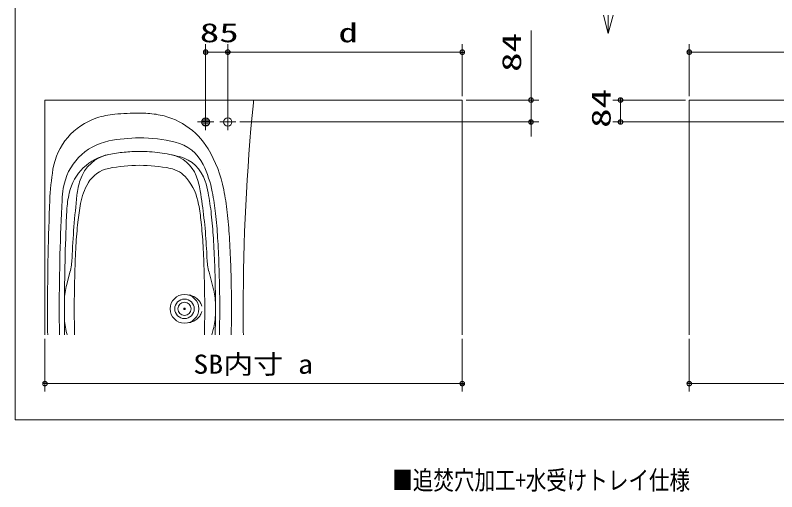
# Model space of a CAD drawing. Units: millimetres on the paper. Extents: x -305 to 305, y -152 to 152.
# Drawn here: x -43 to 54.3, y -62.1 to -1.2 of the extents above; entities that cross this region are included whole.
import ezdxf
from ezdxf.enums import TextEntityAlignment as Align

# ---------------------------------------------------------------- set-up
doc = ezdxf.new("R2010")
doc.units = ezdxf.units.MM
doc.linetypes.add('LONG_CHAIN', pattern=[21, 18, -1, 1, -1])
doc.linetypes.add('LONG_DOUBLE_CHAIN', pattern=[21.8, 18, -1, 0.6, -0.6, 0.6, -1])
doc.layers.add('0-1_RV', color=7, linetype='Continuous', lineweight=9)
doc.layers.add('0-2_0', color=7, linetype='Continuous', lineweight=9)
doc.styles.add('ＭＳ ゴシック', font='')
doc.styles.get('ＭＳ ゴシック').set_extended_font_data('MS Gothic')

# ---------------------------------------------------------------- blocks, each defined once
blk = doc.blocks.new('_DOTSMALL')
at = {"layer": '0-2_0'}
for p, q in [((0.0746, 0.1), (-0.0746, 0.1)), ((0.1223, -0.0248), (-0.1223, -0.0248))]:
    blk.add_line(p, q, dxfattribs=at)
for points in [[(0.125, 0), (0.124, 0.0157), (0.1211, 0.0311), (0.1162, 0.046), (0.1095, 0.0602), (0.1011, 0.0735), (0.0911, 0.0856), (0.0797, 0.0963), (0.067, 0.1055), (0.0532, 0.1131), (0.0386, 0.1189), (0.0234, 0.1228), (0.0078, 0.1248), (-0.0078, 0.1248), (-0.0234, 0.1228), (-0.0386, 0.1189), (-0.0532, 0.1131), (-0.067, 0.1055), (-0.0797, 0.0963), (-0.0911, 0.0856), (-0.1011, 0.0735), (-0.1095, 0.0602), (-0.1162, 0.046), (-0.1211, 0.0311), (-0.124, 0.0157), (-0.125, 0), (0, 0)], [(-0.125, 0), (-0.124, -0.0157), (-0.1211, -0.0311), (-0.1162, -0.046), (-0.1095, -0.0602), (-0.1011, -0.0735), (-0.0911, -0.0856), (-0.0797, -0.0963), (-0.067, -0.1055), (-0.0532, -0.1131), (-0.0386, -0.1189), (-0.0234, -0.1228), (-0.0078, -0.1248), (0.0078, -0.1248), (0.0234, -0.1228), (0.0386, -0.1189), (0.0532, -0.1131), (0.067, -0.1055), (0.0797, -0.0963), (0.0911, -0.0856), (0.1011, -0.0735), (0.1095, -0.0602), (0.1162, -0.046), (0.1211, -0.0311), (0.124, -0.0157), (0.125, 0), (0, 0)]]:
    blk.add_lwpolyline(points, close=True, dxfattribs=at)
blk = doc.blocks.new('_OPEN30')
at = {"layer": '0-2_0'}
blk.add_line((0, 0), (-1, 0), dxfattribs=at)
blk.add_lwpolyline([(-1, 0.2679), (0, 0), (-1, -0.2679)], dxfattribs=at)

msp = doc.modelspace()

# ---------------------------------------------------------------- linework, layer by layer
at = {"layer": '0-1_RV'}
for p, q in [((-43.041, 52.127), (-43.041, -52.936)), ((22.87, -12.079), (22.87, -3.211)), ((-18.712, -14.379), (-18.712, -4.954)), ((-15.878, -10.558), (-15.878, -4.954)), ((-15.878, -14.379), (-15.878, -4.954)), ((14.088, -11.579), (14.088, -4.954)), ((43.088, -11.579), (43.088, -4.954)), ((-18.712, -5.954), (-15.878, -5.954)), ((-15.878, -5.954), (14.088, -5.954)), ((43.088, -5.954), (73.055, -5.954)), ((-39.245, -12.079), (14.088, -12.079)), ((-39.245, -12.079), (-39.245, -42.079)), ((-12.612, -12.079), (-12.612, -12.414)), ((14.088, -12.079), (14.088, -42.079)), ((14.588, -12.079), (23.87, -12.079)), ((22.87, -12.079), (22.87, -14.879)), ((42.588, -12.079), (33.307, -12.079)), ((34.307, -14.879), (34.307, -12.079)), ((96.422, -12.079), (43.088, -12.079)), ((43.088, -12.079), (43.088, -42.079)), ((-18.326, -14.512), (-19.098, -14.512)), ((22.87, -14.399), (22.87, -16.719)), ((-18.181, -14.912), (-19.242, -14.912)), ((-18.205, -14.712), (-19.218, -14.712)), ((-18.233, -15.112), (-19.191, -15.112)), ((-18.401, -15.312), (-19.022, -15.312)), ((-14.345, -14.879), (23.87, -14.879)), ((71.522, -14.879), (33.307, -14.879)), ((-36.052, -34.053), (-36.468, -35.629)), ((-18.271, -34.053), (-17.733, -36.094)), ((-17.913, -42.079), (-17.733, -41.397)), ((-39.245, -42.579), (-39.245, -49.301)), ((-36.416, -42.079), (-36.468, -41.881)), ((14.088, -42.579), (14.088, -49.301)), ((43.088, -42.579), (43.088, -49.301)), ((14.088, -48.301), (-39.245, -48.301)), ((96.422, -48.301), (43.088, -48.301)), ((-43.041, -52.936), (100.948, -52.936))]:
    msp.add_line(p, q, dxfattribs=at)
at = {"layer": '0-1_RV', "linetype": 'LONG_CHAIN'}
for p, q in [((-18.712, -13.846), (-18.712, -15.912)), ((-15.878, -13.846), (-15.878, -15.912)), ((-19.745, -14.879), (-17.678, -14.879)), ((-16.912, -14.879), (-14.845, -14.879))]:
    msp.add_line(p, q, dxfattribs=at)
at = {"layer": '0-1_RV'}
for centre, radius in [((-18.712, -14.879), 0.533), ((-18.712, -14.879), 0.533), ((-15.878, -14.879), 0.533), ((-21.412, -38.746), 1.833), ((-21.412, -38.746), 1.25), ((-21.412, -38.746), 0.85), ((-21.412, -38.746), 0.1), ((-21.412, -38.746), 0.0833)]:
    msp.add_circle(centre, radius, dxfattribs=at)
for centre, radius, start, end in [((253.422, -38.746), 267.333, 174.34726, 180), ((-29.993, -22.265), 8.333, 108.46728, 170.71873), ((-29.465, -23.845), 10, 94.95444, 108.46728), ((-27.162, -50.412), 36.667, 89.99999, 94.95444), ((-27.162, -28.412), 14.667, 81.67971, 90), ((-26.39, -23.135), 9.333, 31.16034, 81.67971), ((-29.65, -24.493), 7.333, 101.32804, 171.15395), ((-27.162, -36.912), 20, 90.00001, 101.32804), ((-27.162, -36.912), 20, 76.84989, 89.99999), ((-23.825, -22.63), 5.333, 25.55599, 76.84989), ((-32.095, -26.585), 16, 11.00864, 31.16034), ((-29.805, -25.4), 6.5, 101.29342, 167.16152), ((-30.132, -23.766), 4.833, 101.30119, 162.46615), ((-23.97, -23.301), 4.333, 20.76615, 78.24482), ((-23.228, -23.819), 4.667, 17.32322, 75.13371), ((-27.162, -40.412), 20, 90.00001, 101.29342), ((-27.162, -40.412), 20, 78.7065, 89.99999), ((-32.095, -26.585), 14.5, 11.00864, 25.55599), ((-5.32, -26.297), 33.333, 170.71873, 177.6217), ((-30.295, -24.722), 4, 101.29342, 149.17082), ((-23.963, -24.395), 3.667, 39.15375, 78.7065), ((-16.512, -20.887), 0.333, 184.46931, 184.50491), ((-16.512, -20.887), 0.333, 184.46931, 184.50491), ((-25.539, -25.27), 9.667, 162.16474, 173.82697), ((-26.825, -26.688), 7.333, 10.07233, 38.92663), ((-29.268, -25.31), 10, 9.45382, 20.76615), ((-26.826, -26.714), 8, 149.65551, 169.86186), ((-32.096, -26.585), 13.956, 11.00864, 17.32322), ((-22.404, -25.62), 14.667, 171.15395, 176.99943), ((-23.465, -26.831), 13, 167.22256, 177.09528), ((79.775, -37.347), 115.67, 173.48916, 177.49565), ((-84.182, -34.454), 65.669, 3.31712, 9.45382), ((-51.073, -30.277), 33.289, 6.27211, 11.00864), ((-51.072, -30.277), 33.833, 6.27211, 11.00864), ((-51.072, -30.277), 35.333, 6.27211, 11.00864), ((294.422, -38.746), 333.333, 177.6217, 180), ((229.755, -38.746), 267.167, 177.01914, 180), ((229.755, -38.746), 266.5, 177.29578, 179.7797), ((-3.294, -30.987), 31.917, 169.74567, 174.03081), ((-51.029, -30.987), 31.917, 5.96919, 10.07234), ((-84.207, -33.918), 66.623, 3.62322, 6.27211), ((-84.206, -33.918), 67.167, 3.62322, 6.27211), ((-84.206, -33.918), 68.667, 3.62322, 6.27211), ((29.858, -34.454), 65.25, 174.03081, 176.68288), ((-84.182, -34.454), 65.25, 3.31712, 5.96919), ((-134.107, -37.078), 116.623, 1.91139, 3.62322), ((-134.106, -37.078), 117.167, 1.91139, 3.62322), ((-134.106, -37.078), 118.667, 1.91139, 3.62323), ((79.775, -37.347), 115.25, 176.68288, 178.39679), ((-134.098, -37.347), 115.25, 1.60321, 3.31712), ((-134.093, -37.377), 115.667, 2.51885, 3.35194), ((-44.11, -31.929), 8.333, 345.23097, 357.49565), ((-10.213, -31.927), 8.333, 182.51885, 194.76903), ((-184.079, -38.746), 166.623, 0, 1.9155), ((-184.078, -38.746), 167.167, 0, 1.91139), ((-184.078, -38.746), 168.667, 0, 1.91139), ((129.755, -38.746), 165.25, 178.39679, 180), ((-184.078, -38.746), 165.25, 0, 1.60321), ((-28.41, -37.753), 8.333, 165.23097, 179.7797), ((-25.791, -38.219), 8.333, 0.19076, 14.76903), ((229.755, -38.746), 266.5, 179.7797, 180), ((294.422, -38.746), 333.333, 180, 180.57297), ((229.755, -38.746), 267.167, 180, 180.71488), ((229.755, -38.746), 266.5, 180, 180.22441), ((129.755, -38.746), 165.25, 180, 181.15582), ((-184.078, -38.746), 165.25, 358.84418, 0), ((-184.079, -38.746), 166.623, 358.85371, 0), ((-184.078, -38.746), 167.167, 358.85744, 0), ((-184.078, -38.746), 168.667, 358.8676, 0), ((253.422, -38.746), 267.333, 180, 180.71443), ((229.755, -38.746), 266.5, 180.22441, 180.71666), ((-28.41, -39.757), 8.333, 180.22441, 194.76842), ((-25.791, -39.273), 8.333, 345.23097, 359.80924)]:
    msp.add_arc(centre, radius, start, end, dxfattribs=at)
at = {"layer": '0-1_RV', "linetype": 'LONG_DOUBLE_CHAIN'}
for start, end in [(90.00001, 101.29342), (75.13371, 89.99999)]:
    msp.add_arc((-27.162, -38.639), 20, start, end, dxfattribs=at)
for start_param, end_param in [(3.318068, 4.44147), (1.841716, 2.965117)]:
    msp.add_ellipse((-21.412, -38.746), major_axis=(-2.25, 0), ratio=0.814815, start_param=start_param, end_param=end_param, dxfattribs=at)

# ---------------------------------------------------------------- block references
at = {"layer": '0-1_RV', "xscale": 2.32, "yscale": 2.32}
for name, p, rotation in [('_OPEN30', (32.732, -3.56), 270), ('_DOTSMALL', (-18.712, -5.954), 180), ('_DOTSMALL', (-15.878, -5.954), 180), ('_DOTSMALL', (43.088, -5.954), 180), ('_DOTSMALL', (22.87, -12.079), 90), ('_DOTSMALL', (34.307, -12.079), 90), ('_DOTSMALL', (22.87, -14.879), 270), ('_DOTSMALL', (34.307, -14.879), 270), ('_DOTSMALL', (-39.245, -48.301), 180), ('_DOTSMALL', (43.088, -48.301), 180)]:
    msp.add_blockref(name, p, dxfattribs=dict(at, rotation=rotation))
for p in [(-15.878, -5.954), (14.088, -5.954), (14.088, -48.301)]:
    msp.add_blockref('_DOTSMALL', p, dxfattribs=at)

# ---------------------------------------------------------------- texts
at = {"layer": '0-1_RV', "style": 'ＭＳ ゴシック'}
for s, height, width, p in [('85', 2.441, 1.5, (-19.459, -5.424)), ('d', 2.441, 1.5, (-1.742, -5.424)), ('SB内寸 a', 2.441, 1.15, (-20.283, -47.771)), ('■追焚穴加工+水受けトレイ仕様', 2.405, 0.8, (5.14, -62.567))]:
    msp.add_text(s, height=height, dxfattribs=dict(at, width=width)).set_placement(p, align=Align.BOTTOM_LEFT)
at = {"layer": '0-1_RV', "style": 'ＭＳ ゴシック', "width": 1.5}
for p in [(22.34, -8.48), (33.777, -15.631)]:
    msp.add_text('84', height=2.441, rotation=90, dxfattribs=at).set_placement(p, align=Align.BOTTOM_LEFT)

doc.saveas('drawing.dxf')
